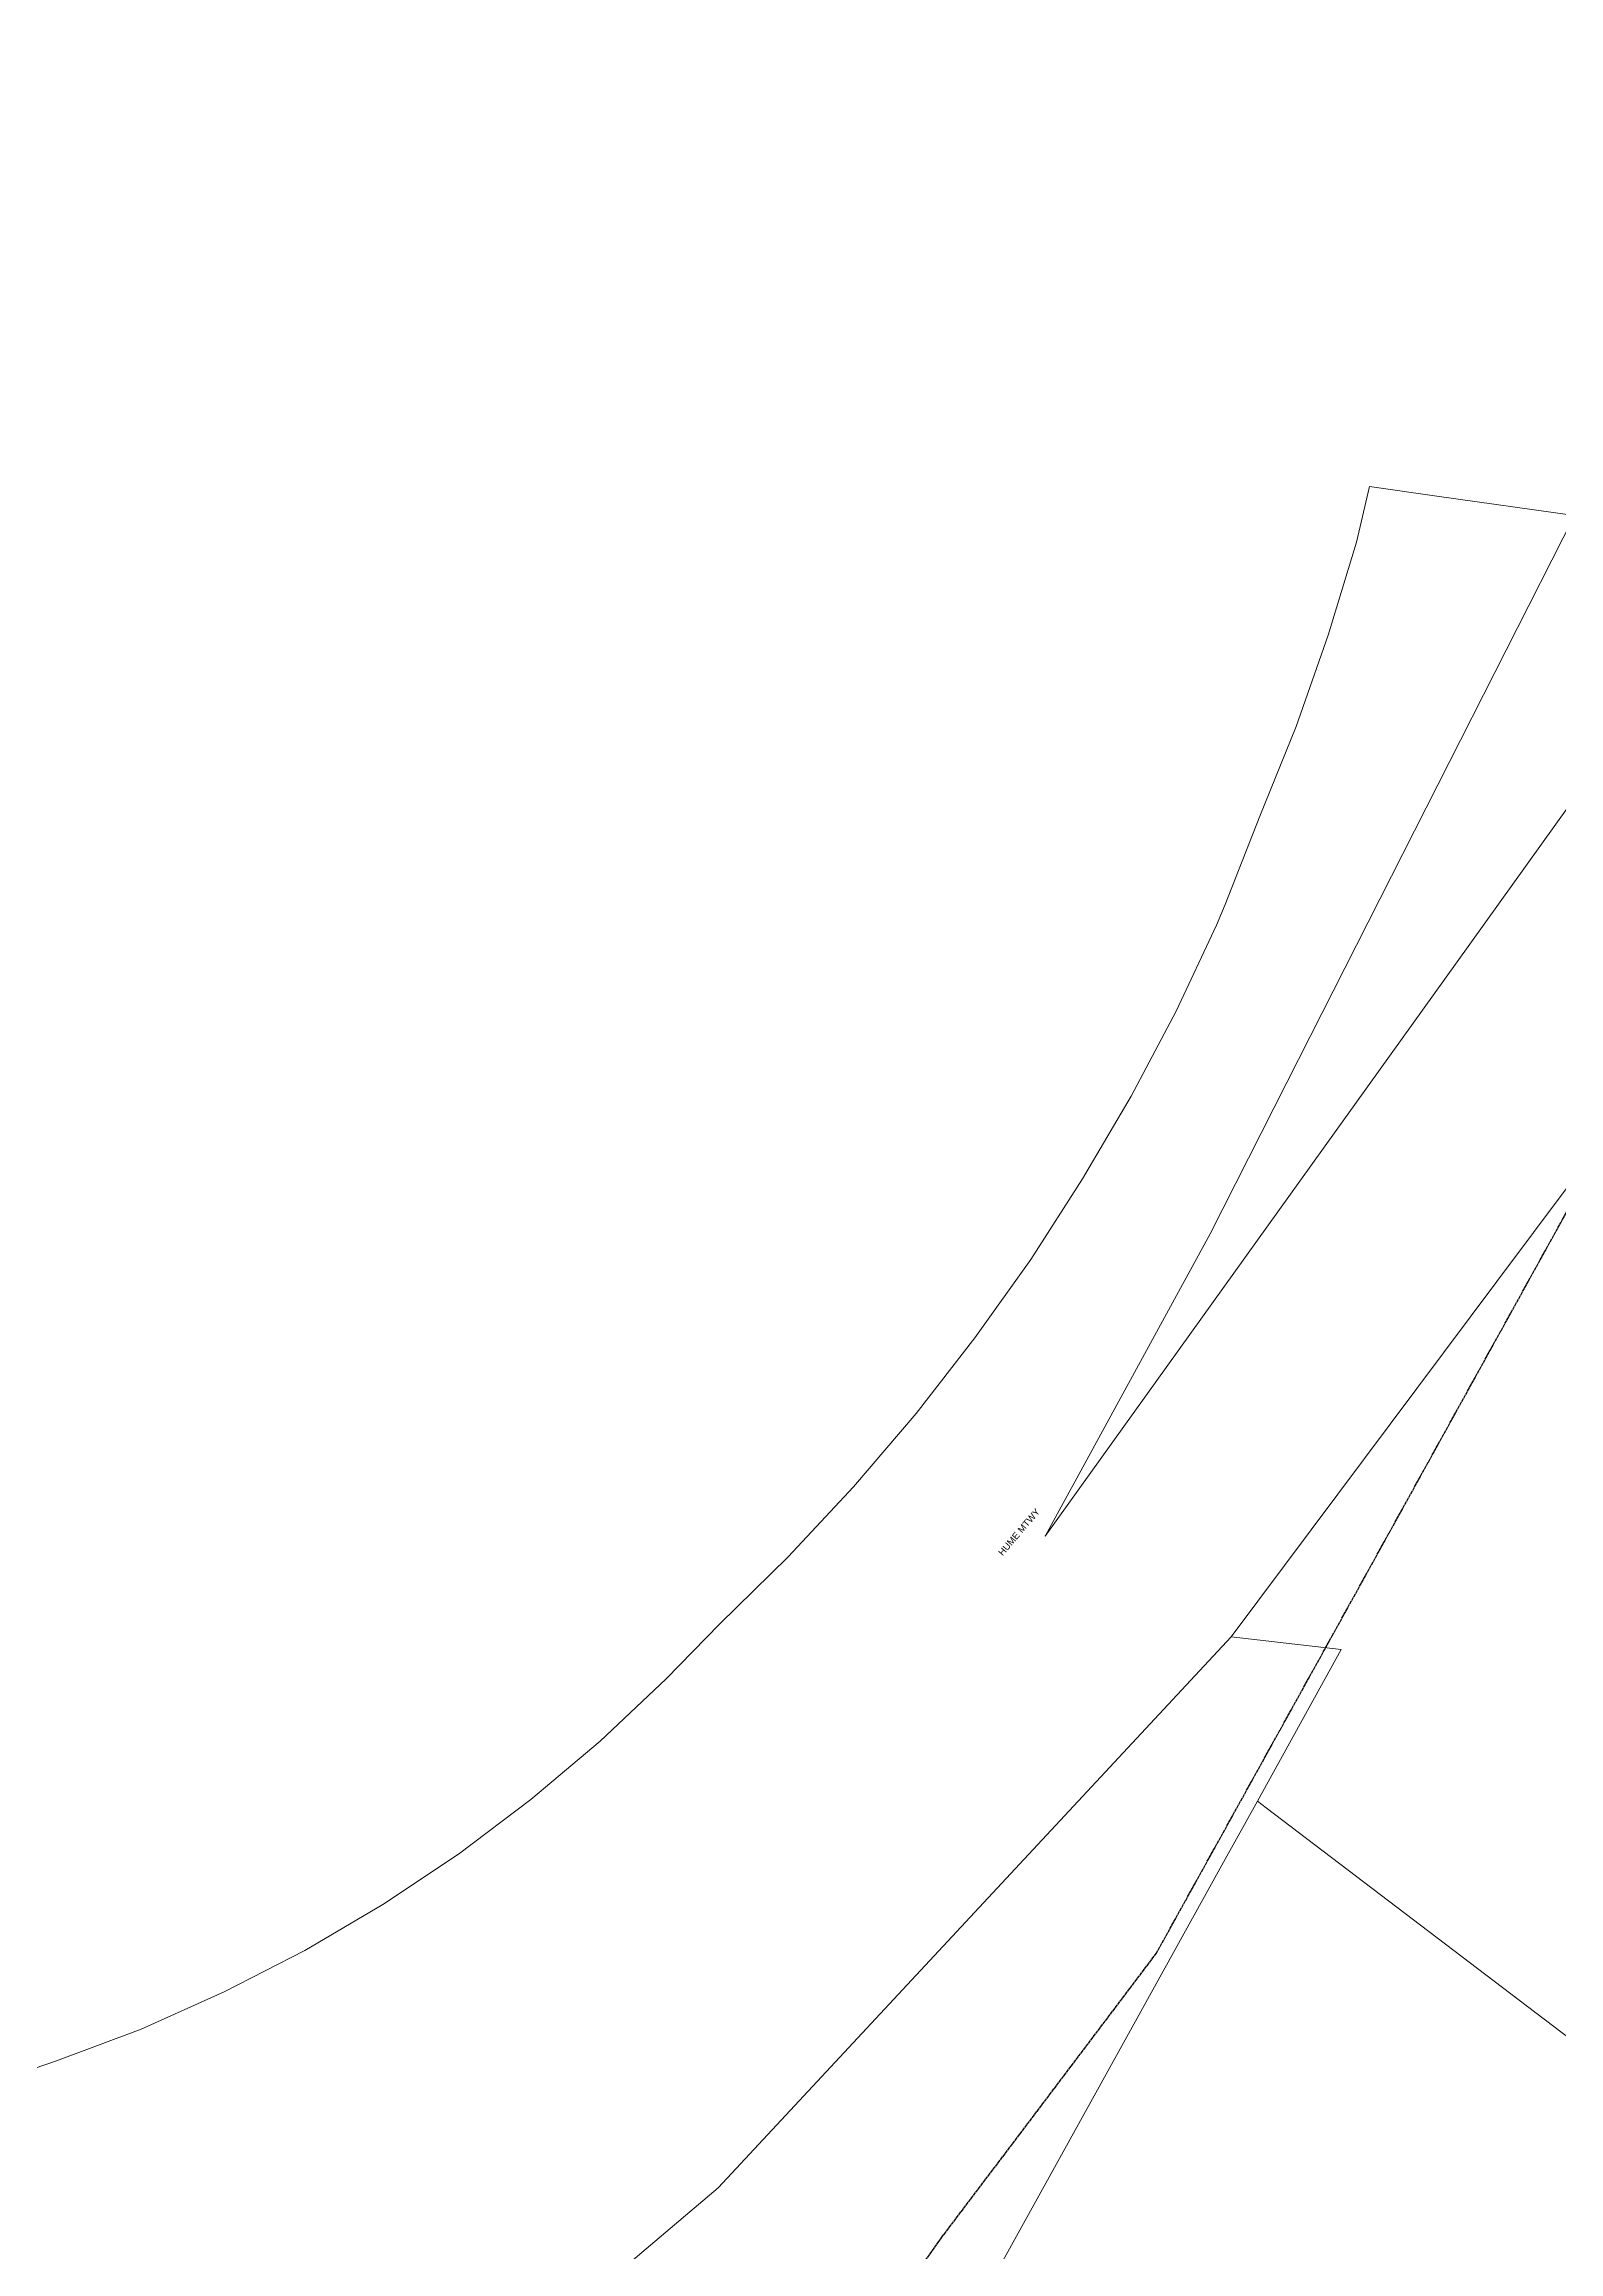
# Model space of a CAD drawing. Header units: metres. Extents: x 268894 to 271187, y 6187806 to 6189595.
# Drawn here: x 269952 to 270362, y 6188996 to 6189595 of the extents above; entities that cross this region are included whole.
import ezdxf

# ---------------------------------------------------------------- set-up
doc = ezdxf.new("R2010")
doc.units = ezdxf.units.M
doc.linetypes.add('Cable Exist OH', pattern=[1, 1, 0])
doc.layers.add('Cadastre Land Parcels_SP_EXT', color=9, linetype='Continuous', lineweight=5)
doc.layers.add('Cadastre Roads_SP_EXT', color=9, linetype='Continuous', lineweight=5)
doc.layers.add('Mains_HV_EXT', color=7, linetype='Continuous')
doc.styles.get("Standard").update_dxf_attribs({"font": 'arial.ttf'})

msp = doc.modelspace()

# ---------------------------------------------------------------- linework, layer by layer
at = {"layer": 'Cadastre Land Parcels_SP_EXT', "linetype": 'Continuous'}
for points in [[(270083.92, 6188804.82), (270206.93, 6188985.34), (270271.45, 6189101.97), (270280.59, 6189118.5), (270303.35, 6189159.64), (270273.47, 6189163.07), (270134.43, 6189013.7), (270036.21, 6188930.39), (269984.17, 6188866.89), (269921.03, 6188705.77), (269933.17, 6188704), (269971.16, 6188698.44), (269991.19, 6188695.51), (269996.88, 6188694.68), (270083.92, 6188804.82)], [(270285.76, 6188676.96), (270361.18, 6188713.56), (270368.97, 6188718.2), (270435, 6188760.62), (270511.44, 6188836.22), (270554.58, 6188901.78), (270558.12, 6188907.57), (270347.07, 6189067.97), (270282.97, 6189116.69), (270280.59, 6189118.5), (270271.45, 6189101.97), (270206.93, 6188985.34), (270083.92, 6188804.82), (269996.88, 6188694.68), (270011.23, 6188692.58), (270031.27, 6188689.65), (270101.07, 6188679.44), (270121.18, 6188676.5), (270181.91, 6188667.62), (270262.55, 6188655.84), (270285.76, 6188676.96)]]:
    msp.add_lwpolyline(points, close=True, dxfattribs=at)
at = {"layer": 'Cadastre Roads_SP_EXT', "linetype": 'Continuous'}
for points in [[(270418.02, 6189462.25), (270334.78, 6189346.13), (270223.11, 6189190.35), (270267.77, 6189272.4), (270288.57, 6189313.41), (270329.52, 6189394.14), (270366.55, 6189467.15), (270329.21, 6189472.41), (270310.95, 6189474.99), (270307.45, 6189459.89), (270299.82, 6189434.73), (270291.14, 6189409.97), (270281.22, 6189385.63), (270271.87, 6189361.65), (270269.54, 6189356.02), (270258.57, 6189332.75), (270246.36, 6189309.69), (270233.19, 6189287.31), (270219.14, 6189265.37), (270204.03, 6189244.12), (270188.05, 6189223.66), (270171.1, 6189203.77), (270153.37, 6189184.79), (270134.77, 6189166.49), (270120.33, 6189151.71), (270102.46, 6189134.79), (270083.65, 6189118.93), (270064, 6189104.15), (270043.51, 6189090.54), (270022.35, 6189078.01), (270000.45, 6189066.78), (269977.97, 6189056.73), (269955, 6189048.09), (269942.88, 6189043.97)], [(270036.21, 6188930.39), (270134.43, 6189013.7), (270273.47, 6189163.07), (270345.51, 6189259.44), (270345.51, 6189259.44), (270395.72, 6189326.62)]]:
    msp.add_lwpolyline(points, dxfattribs=at)
at = {"layer": 'Mains_HV_EXT', "color": 7, "linetype": 'Cable Exist OH'}
msp.add_lwpolyline([(269997.53, 6188720.22), (270067.18, 6188818.97), (270131.57, 6188910.26), (270195, 6189000.17), (270253.17, 6189077.19), (270300.87, 6189163.32), (270362.82, 6189275.33), (270417.93, 6189375.03), (270486.37, 6189498.84), (270546.48, 6189594.97)], dxfattribs=at)

# ---------------------------------------------------------------- texts
at = {"layer": 'Cadastre Roads_SP_EXT'}
msp.add_text('HUME MTWY', height=1.8, rotation=49.598, dxfattribs=at).set_placement((270211.55, 6189184.91))

doc.saveas('drawing.dxf')
